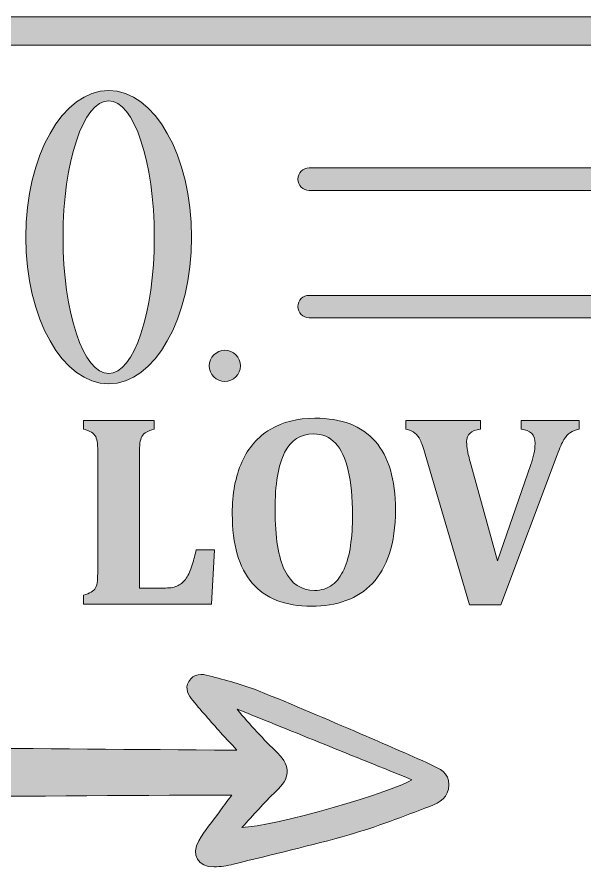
# Model space of a CAD drawing. Header units: inches. Extents: x 72 to 1008, y -817 to -264.
# Drawn here: x 680.9 to 845, y -814 to -568.4 of the extents above; entities that cross this region are included whole.
import ezdxf

# ---------------------------------------------------------------- set-up
doc = ezdxf.new("R2010")
doc.units = ezdxf.units.IN
doc.header["$MEASUREMENT"] = 0
doc.layers.add('Layer 1', color=7, linetype='Continuous')

# ---------------------------------------------------------------- blocks, each defined once
blk = doc.blocks.new('block 12')
at = {"layer": 'Layer 1', "true_color": 0x680b10}
h = blk.add_hatch(color=246, dxfattribs=at)
h.dxf.hatch_style = 2
edge = h.paths.add_edge_path()
edge.add_spline(control_points=[(731.36, -631.98), (731.36, -655.4), (720.64, -674.38), (707.41, -674.38), (694.18, -674.38), (683.45, -655.4), (683.45, -631.98), (683.45, -608.57), (694.18, -589.58), (707.41, -589.58), (720.64, -589.58), (731.36, -608.57), (731.36, -631.98)], knot_values=[0, 0, 0, 0, 1, 1, 1, 2, 2, 2, 3, 3, 3, 4, 4, 4, 4], degree=3, periodic=1)
edge = h.paths.add_edge_path()
edge.add_spline(control_points=[(720.58, -631.98), (720.58, -610.2), (714.68, -592.55), (707.41, -592.55), (700.13, -592.55), (694.24, -610.2), (694.24, -631.98), (694.24, -653.76), (700.13, -671.41), (707.41, -671.41), (714.68, -671.41), (720.58, -653.76), (720.58, -631.98)], knot_values=[0, 0, 0, 0, 1, 1, 1, 2, 2, 2, 3, 3, 3, 4, 4, 4, 4], degree=3, periodic=1)
h = blk.add_hatch(color=246, dxfattribs=at)
h.dxf.hatch_style = 2
edge = h.paths.add_edge_path()
edge.add_spline(control_points=[(745.45, -669.16), (745.45, -671.65), (743.44, -673.65), (740.95, -673.65), (738.47, -673.65), (736.46, -671.58), (736.46, -669.16), (736.46, -666.74), (738.47, -664.67), (740.95, -664.67), (743.44, -664.67), (745.45, -666.67), (745.45, -669.16)], knot_values=[0, 0, 0, 0, 1, 1, 1, 2, 2, 2, 3, 3, 3, 4, 4, 4, 4], degree=3, periodic=1)
at = {"layer": 'Layer 1', "lineweight": 0}
for points in [[(731.36, -631.98), (731.36, -655.4), (720.64, -674.38), (707.41, -674.38), (694.18, -674.38), (683.45, -655.4), (683.45, -631.98), (683.45, -608.57), (694.18, -589.58), (707.41, -589.58), (720.64, -589.58), (731.36, -608.57), (731.36, -631.98)], [(720.58, -631.98), (720.58, -610.2), (714.68, -592.55), (707.41, -592.55), (700.13, -592.55), (694.24, -610.2), (694.24, -631.98), (694.24, -653.76), (700.13, -671.41), (707.41, -671.41), (714.68, -671.41), (720.58, -653.76), (720.58, -631.98)], [(745.45, -669.16), (745.45, -671.65), (743.44, -673.65), (740.95, -673.65), (738.47, -673.65), (736.46, -671.58), (736.46, -669.16), (736.46, -666.74), (738.47, -664.67), (740.95, -664.67), (743.44, -664.67), (745.45, -666.67), (745.45, -669.16)]]:
    blk.add_open_spline(points, degree=3, knots=[0, 0, 0, 0, 1, 1, 1, 2, 2, 2, 3, 3, 3, 4, 4, 4, 4], dxfattribs=at)
blk = doc.blocks.new('block 14')
at = {"layer": 'Layer 1', "true_color": 0x680b10}
h = blk.add_hatch(color=246, dxfattribs=at)
h.dxf.hatch_style = 2
edge = h.paths.add_edge_path()
edge.add_spline(control_points=[(720.51, -684.91), (720.51, -684.91), (720.51, -687.47), (720.51, -687.47), (719.58, -687.73), (718.84, -688.01), (718.29, -688.31), (717.75, -688.61), (717.33, -689.01), (717.03, -689.53), (716.73, -690.05), (716.54, -690.72), (716.45, -691.54), (716.36, -692.35), (716.31, -693.38), (716.31, -694.62), (716.31, -694.62), (716.31, -733.35), (716.31, -733.35), (716.31, -733.35), (723.85, -733.35), (723.85, -733.35), (725.36, -733.35), (726.56, -733.11), (727.47, -732.65), (728.38, -732.18), (729.16, -731.46), (729.82, -730.49), (730.48, -729.52), (731.05, -728.25), (731.53, -726.68), (732.01, -725.11), (732.39, -723.64), (732.68, -722.27), (732.68, -722.27), (738.01, -722.27), (738.01, -722.27), (738.01, -722.27), (737.15, -737.97), (737.15, -737.97), (737.15, -737.97), (700.1, -737.97), (700.1, -737.97), (700.1, -737.97), (700.1, -735.41), (700.1, -735.41), (701.06, -735.15), (701.82, -734.86), (702.37, -734.55), (702.93, -734.24), (703.35, -733.82), (703.62, -733.29), (703.89, -732.76), (704.07, -732.08), (704.14, -731.27), (704.22, -730.45), (704.26, -729.42), (704.26, -728.18), (704.26, -728.18), (704.26, -694.7), (704.26, -694.7), (704.26, -693.49), (704.23, -692.46), (704.16, -691.63), (704.1, -690.8), (703.93, -690.13), (703.66, -689.61), (703.38, -689.09), (702.97, -688.67), (702.41, -688.35), (701.86, -688.02), (701.09, -687.73), (700.1, -687.47), (700.1, -687.47), (700.1, -684.91), (700.1, -684.91), (700.1, -684.91), (720.51, -684.91), (720.51, -684.91)], knot_values=[0, 0, 0, 0, 1, 1, 1, 2, 2, 2, 3, 3, 3, 4, 4, 4, 5, 5, 5, 6, 6, 6, 7, 7, 7, 8, 8, 8, 9, 9, 9, 10, 10, 10, 11, 11, 11, 12, 12, 12, 13, 13, 13, 14, 14, 14, 15, 15, 15, 16, 16, 16, 17, 17, 17, 18, 18, 18, 19, 19, 19, 20, 20, 20, 21, 21, 21, 22, 22, 22, 23, 23, 23, 24, 24, 24, 25, 25, 25, 26, 26, 26, 26], degree=3, periodic=1)
h = blk.add_hatch(color=246, dxfattribs=at)
h.dxf.hatch_style = 2
edge = h.paths.add_edge_path()
edge.add_spline(control_points=[(766, -738.6), (758.38, -738.6), (752.66, -736.37), (748.83, -731.91), (745.01, -727.45), (743.1, -720.78), (743.1, -711.89), (743.1, -706.06), (744.02, -701.07), (745.88, -696.94), (747.73, -692.8), (750.46, -689.66), (754.06, -687.51), (757.66, -685.36), (761.95, -684.29), (766.93, -684.29), (774.68, -684.29), (780.5, -686.51), (784.39, -690.95), (788.27, -695.4), (790.22, -702), (790.22, -710.76), (790.22, -715.66), (789.64, -719.86), (788.49, -723.38), (787.33, -726.89), (785.69, -729.77), (783.57, -732.03), (781.44, -734.28), (778.9, -735.94), (775.93, -737), (772.96, -738.06), (769.65, -738.6), (766, -738.6)], knot_values=[0, 0, 0, 0, 1, 1, 1, 2, 2, 2, 3, 3, 3, 4, 4, 4, 5, 5, 5, 6, 6, 6, 7, 7, 7, 8, 8, 8, 9, 9, 9, 10, 10, 10, 11, 11, 11, 11], degree=3, periodic=1)
edge = h.paths.add_edge_path()
edge.add_spline(control_points=[(755.46, -710.84), (755.46, -718.67), (756.4, -724.49), (758.28, -728.31), (760.16, -732.14), (763.03, -734.05), (766.89, -734.05), (768.89, -734.05), (770.59, -733.51), (771.98, -732.43), (773.38, -731.36), (774.52, -729.86), (775.39, -727.92), (776.25, -725.99), (776.88, -723.71), (777.25, -721.06), (777.63, -718.42), (777.82, -715.52), (777.82, -712.35), (777.82, -707.2), (777.41, -702.87), (776.59, -699.39), (775.77, -695.9), (774.54, -693.27), (772.9, -691.5), (771.25, -689.72), (769.15, -688.83), (766.58, -688.83), (762.82, -688.83), (760.03, -690.63), (758.2, -694.22), (756.38, -697.81), (755.46, -703.35), (755.46, -710.84)], knot_values=[0, 0, 0, 0, 1, 1, 1, 2, 2, 2, 3, 3, 3, 4, 4, 4, 5, 5, 5, 6, 6, 6, 7, 7, 7, 8, 8, 8, 9, 9, 9, 10, 10, 10, 11, 11, 11, 11], degree=3, periodic=1)
h = blk.add_hatch(color=246, dxfattribs=at)
h.dxf.hatch_style = 2
edge = h.paths.add_edge_path()
edge.add_spline(control_points=[(829.29, -697.66), (829.68, -696.57), (829.98, -695.55), (830.2, -694.59), (830.42, -693.63), (830.53, -692.62), (830.53, -691.55), (830.53, -690.28), (830.2, -689.31), (829.54, -688.64), (828.88, -687.96), (827.86, -687.58), (826.49, -687.47), (826.49, -687.47), (826.49, -684.91), (826.49, -684.91), (826.49, -684.91), (843.25, -684.91), (843.25, -684.91), (843.25, -684.91), (843.25, -687.47), (843.25, -687.47), (842.26, -687.63), (841.43, -687.95), (840.74, -688.43), (840.05, -688.9), (839.43, -689.59), (838.87, -690.48), (838.32, -691.38), (837.66, -692.84), (836.91, -694.86), (836.91, -694.86), (820.62, -738.25), (820.62, -738.25), (820.62, -738.25), (811.64, -738.25), (811.64, -738.25), (811.64, -738.25), (798.81, -694.7), (798.81, -694.7), (798.24, -692.76), (797.76, -691.38), (797.37, -690.56), (796.98, -689.75), (796.48, -689.09), (795.86, -688.58), (795.23, -688.07), (794.36, -687.71), (793.25, -687.47), (793.25, -687.47), (793.25, -684.91), (793.25, -684.91), (793.25, -684.91), (814.75, -684.91), (814.75, -684.91), (814.75, -684.91), (814.75, -687.47), (814.75, -687.47), (813.4, -687.63), (812.4, -688), (811.76, -688.6), (811.11, -689.2), (810.78, -690.04), (810.78, -691.13), (810.78, -691.98), (810.86, -692.82), (811.02, -693.63), (811.17, -694.45), (811.5, -695.75), (811.99, -697.54), (811.99, -697.54), (819.69, -725.46), (819.69, -725.46), (819.69, -725.46), (829.29, -697.66), (829.29, -697.66)], knot_values=[0, 0, 0, 0, 1, 1, 1, 2, 2, 2, 3, 3, 3, 4, 4, 4, 5, 5, 5, 6, 6, 6, 7, 7, 7, 8, 8, 8, 9, 9, 9, 10, 10, 10, 11, 11, 11, 12, 12, 12, 13, 13, 13, 14, 14, 14, 15, 15, 15, 16, 16, 16, 17, 17, 17, 18, 18, 18, 19, 19, 19, 20, 20, 20, 21, 21, 21, 22, 22, 22, 23, 23, 23, 24, 24, 24, 25, 25, 25, 25], degree=3, periodic=1)
at = {"layer": 'Layer 1', "lineweight": 0}
for points, knots in [([(720.51, -684.91), (720.51, -684.91), (720.51, -687.47), (720.51, -687.47), (719.58, -687.73), (718.84, -688.01), (718.29, -688.31), (717.75, -688.61), (717.33, -689.01), (717.03, -689.53), (716.73, -690.05), (716.54, -690.72), (716.45, -691.54), (716.36, -692.35), (716.31, -693.38), (716.31, -694.62), (716.31, -694.62), (716.31, -733.35), (716.31, -733.35), (716.31, -733.35), (723.85, -733.35), (723.85, -733.35), (725.36, -733.35), (726.56, -733.11), (727.47, -732.65), (728.38, -732.18), (729.16, -731.46), (729.82, -730.49), (730.48, -729.52), (731.05, -728.25), (731.53, -726.68), (732.01, -725.11), (732.39, -723.64), (732.68, -722.27), (732.68, -722.27), (738.01, -722.27), (738.01, -722.27), (738.01, -722.27), (737.15, -737.97), (737.15, -737.97), (737.15, -737.97), (700.1, -737.97), (700.1, -737.97), (700.1, -737.97), (700.1, -735.41), (700.1, -735.41), (701.06, -735.15), (701.82, -734.86), (702.37, -734.55), (702.93, -734.24), (703.35, -733.82), (703.62, -733.29), (703.89, -732.76), (704.07, -732.08), (704.14, -731.27), (704.22, -730.45), (704.26, -729.42), (704.26, -728.18), (704.26, -728.18), (704.26, -694.7), (704.26, -694.7), (704.26, -693.49), (704.23, -692.46), (704.16, -691.63), (704.1, -690.8), (703.93, -690.13), (703.66, -689.61), (703.38, -689.09), (702.97, -688.67), (702.41, -688.35), (701.86, -688.02), (701.09, -687.73), (700.1, -687.47), (700.1, -687.47), (700.1, -684.91), (700.1, -684.91), (700.1, -684.91), (720.51, -684.91), (720.51, -684.91)], [0, 0, 0, 0, 1, 1, 1, 2, 2, 2, 3, 3, 3, 4, 4, 4, 5, 5, 5, 6, 6, 6, 7, 7, 7, 8, 8, 8, 9, 9, 9, 10, 10, 10, 11, 11, 11, 12, 12, 12, 13, 13, 13, 14, 14, 14, 15, 15, 15, 16, 16, 16, 17, 17, 17, 18, 18, 18, 19, 19, 19, 20, 20, 20, 21, 21, 21, 22, 22, 22, 23, 23, 23, 24, 24, 24, 25, 25, 25, 26, 26, 26, 26]), ([(766, -738.6), (758.38, -738.6), (752.66, -736.37), (748.83, -731.91), (745.01, -727.45), (743.1, -720.78), (743.1, -711.89), (743.1, -706.06), (744.02, -701.07), (745.88, -696.94), (747.73, -692.8), (750.46, -689.66), (754.06, -687.51), (757.66, -685.36), (761.95, -684.29), (766.93, -684.29), (774.68, -684.29), (780.5, -686.51), (784.39, -690.95), (788.27, -695.4), (790.22, -702), (790.22, -710.76), (790.22, -715.66), (789.64, -719.86), (788.49, -723.38), (787.33, -726.89), (785.69, -729.77), (783.57, -732.03), (781.44, -734.28), (778.9, -735.94), (775.93, -737), (772.96, -738.06), (769.65, -738.6), (766, -738.6)], [0, 0, 0, 0, 1, 1, 1, 2, 2, 2, 3, 3, 3, 4, 4, 4, 5, 5, 5, 6, 6, 6, 7, 7, 7, 8, 8, 8, 9, 9, 9, 10, 10, 10, 11, 11, 11, 11]), ([(829.29, -697.66), (829.68, -696.57), (829.98, -695.55), (830.2, -694.59), (830.42, -693.63), (830.53, -692.62), (830.53, -691.55), (830.53, -690.28), (830.2, -689.31), (829.54, -688.64), (828.88, -687.96), (827.86, -687.58), (826.49, -687.47), (826.49, -687.47), (826.49, -684.91), (826.49, -684.91), (826.49, -684.91), (843.25, -684.91), (843.25, -684.91), (843.25, -684.91), (843.25, -687.47), (843.25, -687.47), (842.26, -687.63), (841.43, -687.95), (840.74, -688.43), (840.05, -688.9), (839.43, -689.59), (838.87, -690.48), (838.32, -691.38), (837.66, -692.84), (836.91, -694.86), (836.91, -694.86), (820.62, -738.25), (820.62, -738.25), (820.62, -738.25), (811.64, -738.25), (811.64, -738.25), (811.64, -738.25), (798.81, -694.7), (798.81, -694.7), (798.24, -692.76), (797.76, -691.38), (797.37, -690.56), (796.98, -689.75), (796.48, -689.09), (795.86, -688.58), (795.23, -688.07), (794.36, -687.71), (793.25, -687.47), (793.25, -687.47), (793.25, -684.91), (793.25, -684.91), (793.25, -684.91), (814.75, -684.91), (814.75, -684.91), (814.75, -684.91), (814.75, -687.47), (814.75, -687.47), (813.4, -687.63), (812.4, -688), (811.76, -688.6), (811.11, -689.2), (810.78, -690.04), (810.78, -691.13), (810.78, -691.98), (810.86, -692.82), (811.02, -693.63), (811.17, -694.45), (811.5, -695.75), (811.99, -697.54), (811.99, -697.54), (819.69, -725.46), (819.69, -725.46), (819.69, -725.46), (829.29, -697.66), (829.29, -697.66)], [0, 0, 0, 0, 1, 1, 1, 2, 2, 2, 3, 3, 3, 4, 4, 4, 5, 5, 5, 6, 6, 6, 7, 7, 7, 8, 8, 8, 9, 9, 9, 10, 10, 10, 11, 11, 11, 12, 12, 12, 13, 13, 13, 14, 14, 14, 15, 15, 15, 16, 16, 16, 17, 17, 17, 18, 18, 18, 19, 19, 19, 20, 20, 20, 21, 21, 21, 22, 22, 22, 23, 23, 23, 24, 24, 24, 25, 25, 25, 25]), ([(755.46, -710.84), (755.46, -718.67), (756.4, -724.49), (758.28, -728.31), (760.16, -732.14), (763.03, -734.05), (766.89, -734.05), (768.89, -734.05), (770.59, -733.51), (771.98, -732.43), (773.38, -731.36), (774.52, -729.86), (775.39, -727.92), (776.25, -725.99), (776.88, -723.71), (777.25, -721.06), (777.63, -718.42), (777.82, -715.52), (777.82, -712.35), (777.82, -707.2), (777.41, -702.87), (776.59, -699.39), (775.77, -695.9), (774.54, -693.27), (772.9, -691.5), (771.25, -689.72), (769.15, -688.83), (766.58, -688.83), (762.82, -688.83), (760.03, -690.63), (758.2, -694.22), (756.38, -697.81), (755.46, -703.35), (755.46, -710.84)], [0, 0, 0, 0, 1, 1, 1, 2, 2, 2, 3, 3, 3, 4, 4, 4, 5, 5, 5, 6, 6, 6, 7, 7, 7, 8, 8, 8, 9, 9, 9, 10, 10, 10, 11, 11, 11, 11])]:
    blk.add_open_spline(points, degree=3, knots=knots, dxfattribs=at)
blk = doc.blocks.new('block 18')
at = {"layer": 'Layer 1', "true_color": 0x680b10}
h = blk.add_hatch(color=246, dxfattribs=at)
h.dxf.hatch_style = 2
edge = h.paths.add_edge_path()
edge.add_spline(control_points=[(1003.91, -576.49), (1003.91, -576.49), (76.09, -576.49), (76.09, -576.49), (73.84, -576.49), (72.03, -574.67), (72.03, -572.42), (72.03, -570.18), (73.84, -568.36), (76.09, -568.36), (76.09, -568.36), (1003.91, -568.36), (1003.91, -568.36), (1006.16, -568.36), (1007.97, -570.18), (1007.97, -572.42), (1007.97, -574.67), (1006.16, -576.49), (1003.91, -576.49)], knot_values=[0, 0, 0, 0, 1, 1, 1, 2, 2, 2, 3, 3, 3, 4, 4, 4, 5, 5, 5, 6, 6, 6, 6], degree=3, periodic=1)
at = {"layer": 'Layer 1', "lineweight": 0}
blk.add_open_spline([(1003.91, -576.49), (1003.91, -576.49), (76.09, -576.49), (76.09, -576.49), (73.84, -576.49), (72.03, -574.67), (72.03, -572.42), (72.03, -570.18), (73.84, -568.36), (76.09, -568.36), (76.09, -568.36), (1003.91, -568.36), (1003.91, -568.36), (1006.16, -568.36), (1007.97, -570.18), (1007.97, -572.42), (1007.97, -574.67), (1006.16, -576.49), (1003.91, -576.49)], degree=3, knots=[0, 0, 0, 0, 1, 1, 1, 2, 2, 2, 3, 3, 3, 4, 4, 4, 5, 5, 5, 6, 6, 6, 6], dxfattribs=at)
blk = doc.blocks.new('block 17')
at = {"layer": 'Layer 1'}
blk.add_blockref('block 18', (0, 0), dxfattribs=at)
blk = doc.blocks.new('block 27')
at = {"layer": 'Layer 1', "true_color": 0x680b10}
h = blk.add_hatch(color=246, dxfattribs=at)
h.dxf.hatch_style = 2
edge = h.paths.add_edge_path()
edge.add_spline(control_points=[(869.32, -618.46), (869.32, -618.46), (765.33, -618.46), (765.33, -618.46), (763.53, -618.46), (762.08, -617.01), (762.08, -615.21), (762.08, -613.42), (763.53, -611.96), (765.33, -611.96), (765.33, -611.96), (869.32, -611.96), (869.32, -611.96), (871.12, -611.96), (872.57, -613.42), (872.57, -615.21), (872.57, -617.01), (871.12, -618.46), (869.32, -618.46)], knot_values=[0, 0, 0, 0, 1, 1, 1, 2, 2, 2, 3, 3, 3, 4, 4, 4, 5, 5, 5, 6, 6, 6, 6], degree=3, periodic=1)
at = {"layer": 'Layer 1', "lineweight": 0}
blk.add_open_spline([(869.32, -618.46), (869.32, -618.46), (765.33, -618.46), (765.33, -618.46), (763.53, -618.46), (762.08, -617.01), (762.08, -615.21), (762.08, -613.42), (763.53, -611.96), (765.33, -611.96), (765.33, -611.96), (869.32, -611.96), (869.32, -611.96), (871.12, -611.96), (872.57, -613.42), (872.57, -615.21), (872.57, -617.01), (871.12, -618.46), (869.32, -618.46)], degree=3, knots=[0, 0, 0, 0, 1, 1, 1, 2, 2, 2, 3, 3, 3, 4, 4, 4, 5, 5, 5, 6, 6, 6, 6], dxfattribs=at)
blk = doc.blocks.new('block 28')
at = {"layer": 'Layer 1', "true_color": 0x680b10}
h = blk.add_hatch(color=246, dxfattribs=at)
h.dxf.hatch_style = 2
edge = h.paths.add_edge_path()
edge.add_spline(control_points=[(856.32, -655.29), (856.32, -655.29), (765.33, -655.29), (765.33, -655.29), (763.53, -655.29), (762.08, -653.84), (762.08, -652.04), (762.08, -650.25), (763.53, -648.79), (765.33, -648.79), (765.33, -648.79), (856.32, -648.79), (856.32, -648.79), (858.12, -648.79), (859.57, -650.25), (859.57, -652.04), (859.57, -653.84), (858.12, -655.29), (856.32, -655.29)], knot_values=[0, 0, 0, 0, 1, 1, 1, 2, 2, 2, 3, 3, 3, 4, 4, 4, 5, 5, 5, 6, 6, 6, 6], degree=3, periodic=1)
at = {"layer": 'Layer 1', "lineweight": 0}
blk.add_open_spline([(856.32, -655.29), (856.32, -655.29), (765.33, -655.29), (765.33, -655.29), (763.53, -655.29), (762.08, -653.84), (762.08, -652.04), (762.08, -650.25), (763.53, -648.79), (765.33, -648.79), (765.33, -648.79), (856.32, -648.79), (856.32, -648.79), (858.12, -648.79), (859.57, -650.25), (859.57, -652.04), (859.57, -653.84), (858.12, -655.29), (856.32, -655.29)], degree=3, knots=[0, 0, 0, 0, 1, 1, 1, 2, 2, 2, 3, 3, 3, 4, 4, 4, 5, 5, 5, 6, 6, 6, 6], dxfattribs=at)
blk = doc.blocks.new('block 26')
at = {"layer": 'Layer 1'}
for name in ['block 27', 'block 28']:
    blk.add_blockref(name, (0, 0), dxfattribs=at)
blk = doc.blocks.new('block 31')
at = {"layer": 'Layer 1', "true_color": 0x680b10}
h = blk.add_hatch(color=246, dxfattribs=at)
h.dxf.hatch_style = 2
edge = h.paths.add_edge_path()
edge.add_spline(control_points=[(742.93, -793.18), (678.96, -793.28), (616.12, -794.42), (552.27, -793.58), (554.42, -790.46), (556.49, -788.16), (557.74, -785.47), (560.31, -779.9), (564.32, -778.56), (570.33, -778.64), (626.21, -779.35), (682.09, -779.71), (737.96, -780.17), (739.76, -780.19), (741.56, -780.17), (744.45, -780.17), (742.53, -778.13), (741.38, -776.96), (740.29, -775.73), (737.41, -772.47), (734.48, -769.24), (731.73, -765.88), (730.45, -764.32), (729.29, -762.46), (730.56, -760.33), (731.94, -758.03), (734.3, -758.12), (736.4, -758.68), (741.2, -759.95), (746.04, -761.22), (750.64, -763.05), (760.61, -767.02), (770.45, -771.32), (780.32, -775.54), (787.04, -778.42), (793.74, -781.34), (800.39, -784.36), (802.93, -785.51), (805.71, -786.7), (805.67, -790.18), (805.64, -793.76), (802.98, -795.4), (800.2, -796.44), (792.49, -799.34), (784.79, -802.36), (776.89, -804.62), (765.83, -807.8), (754.6, -810.37), (743.43, -813.13), (741.63, -813.58), (739.75, -813.91), (737.9, -813.93), (733.21, -813.96), (731.07, -810.49), (733.42, -806.38), (735.11, -803.42), (737.37, -800.8), (739.38, -798.03), (740.36, -796.69), (741.34, -795.35), (742.93, -793.18)], knot_values=[0, 0, 0, 0, 1, 1, 1, 2, 2, 2, 3, 3, 3, 4, 4, 4, 5, 5, 5, 6, 6, 6, 7, 7, 7, 8, 8, 8, 9, 9, 9, 10, 10, 10, 11, 11, 11, 12, 12, 12, 13, 13, 13, 14, 14, 14, 15, 15, 15, 16, 16, 16, 17, 17, 17, 18, 18, 18, 19, 19, 19, 20, 20, 20, 20], degree=3, periodic=1)
edge = h.paths.add_edge_path()
edge.add_spline(control_points=[(745.9, -802.51), (754.54, -802.56), (791.12, -791.71), (794.97, -788.74), (778.01, -781.89), (761.27, -775.11), (744.52, -768.34), (748.18, -772.95), (752.18, -777.04), (756.22, -781.09), (760.1, -784.99), (759.81, -788.27), (755.72, -792.1), (752.25, -795.35), (749.16, -799.02), (745.9, -802.51)], knot_values=[0, 0, 0, 0, 1, 1, 1, 2, 2, 2, 3, 3, 3, 4, 4, 4, 5, 5, 5, 5], degree=3, periodic=1)
at = {"layer": 'Layer 1', "lineweight": 0}
for points, knots in [([(742.93, -793.18), (678.96, -793.28), (616.12, -794.42), (552.27, -793.58), (554.42, -790.46), (556.49, -788.16), (557.74, -785.47), (560.31, -779.9), (564.32, -778.56), (570.33, -778.64), (626.21, -779.35), (682.09, -779.71), (737.96, -780.17), (739.76, -780.19), (741.56, -780.17), (744.45, -780.17), (742.53, -778.13), (741.38, -776.96), (740.29, -775.73), (737.41, -772.47), (734.48, -769.24), (731.73, -765.88), (730.45, -764.32), (729.29, -762.46), (730.56, -760.33), (731.94, -758.03), (734.3, -758.12), (736.4, -758.68), (741.2, -759.95), (746.04, -761.22), (750.64, -763.05), (760.61, -767.02), (770.45, -771.32), (780.32, -775.54), (787.04, -778.42), (793.74, -781.34), (800.39, -784.36), (802.93, -785.51), (805.71, -786.7), (805.67, -790.18), (805.64, -793.76), (802.98, -795.4), (800.2, -796.44), (792.49, -799.34), (784.79, -802.36), (776.89, -804.62), (765.83, -807.8), (754.6, -810.37), (743.43, -813.13), (741.63, -813.58), (739.75, -813.91), (737.9, -813.93), (733.21, -813.96), (731.07, -810.49), (733.42, -806.38), (735.11, -803.42), (737.37, -800.8), (739.38, -798.03), (740.36, -796.69), (741.34, -795.35), (742.93, -793.18)], [0, 0, 0, 0, 1, 1, 1, 2, 2, 2, 3, 3, 3, 4, 4, 4, 5, 5, 5, 6, 6, 6, 7, 7, 7, 8, 8, 8, 9, 9, 9, 10, 10, 10, 11, 11, 11, 12, 12, 12, 13, 13, 13, 14, 14, 14, 15, 15, 15, 16, 16, 16, 17, 17, 17, 18, 18, 18, 19, 19, 19, 20, 20, 20, 20]), ([(745.9, -802.51), (754.54, -802.56), (791.12, -791.71), (794.97, -788.74), (778.01, -781.89), (761.27, -775.11), (744.52, -768.34), (748.18, -772.95), (752.18, -777.04), (756.22, -781.09), (760.1, -784.99), (759.81, -788.27), (755.72, -792.1), (752.25, -795.35), (749.16, -799.02), (745.9, -802.51)], [0, 0, 0, 0, 1, 1, 1, 2, 2, 2, 3, 3, 3, 4, 4, 4, 5, 5, 5, 5])]:
    blk.add_open_spline(points, degree=3, knots=knots, dxfattribs=at)
blk = doc.blocks.new('block 29')
at = {"layer": 'Layer 1'}
blk.add_blockref('block 31', (0, 0), dxfattribs=at)
blk = doc.blocks.new('block 2')
at = {"layer": 'Layer 1'}
for name in ['block 17', 'block 12', 'block 26', 'block 14', 'block 29']:
    blk.add_blockref(name, (0, 0), dxfattribs=at)

msp = doc.modelspace()

# ---------------------------------------------------------------- block references
at = {"layer": 'Layer 1'}
msp.add_blockref('block 2', (0, 0), dxfattribs=at)

doc.saveas('drawing.dxf')
